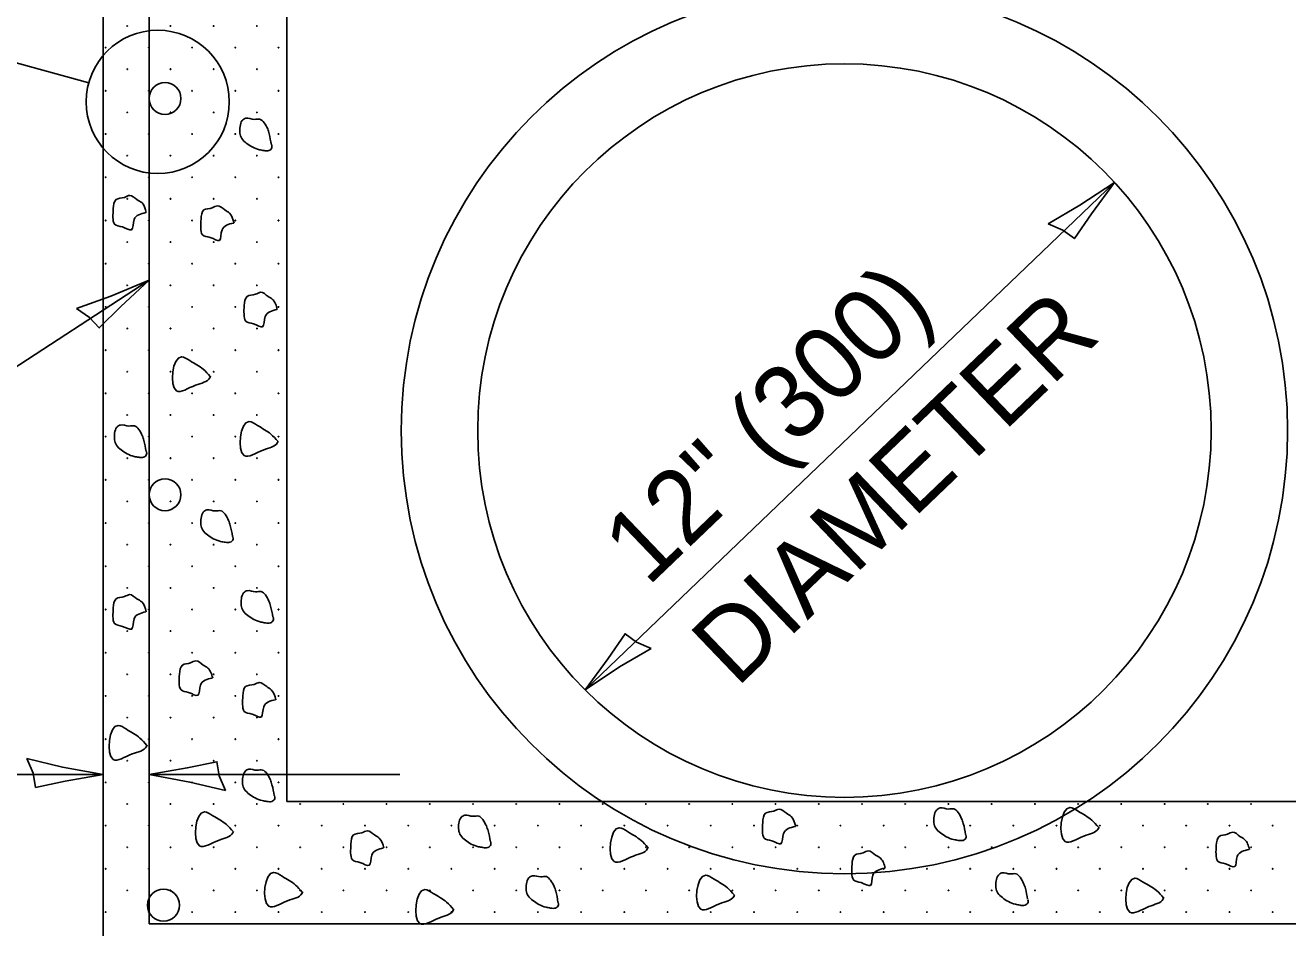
# Model space of a CAD drawing. Extents: x 100793 to 101473, y 99953 to 100393.
# Drawn here: x 101268.49 to 101317.54, y 100194.22 to 100229.29 of the extents above; entities that cross this region are included whole.
import ezdxf

# ---------------------------------------------------------------- set-up
doc = ezdxf.new("R2010")
doc.units = 0
for name, color, linetype in [('Design_PR_Roadway Dimensions', 7, 'Continuous'), ('Design_PR_Roadway Notes', 7, 'Continuous'), ('Drainage_PR', 7, 'Continuous'), ('Level 11', 7, 'Continuous'), ('Level 43', 7, 'Continuous'), ('Level 52', 7, 'Continuous'), ('Level 55', 7, 'Continuous'), ('ROW_EX_Private Boundary Items', 7, 'Continuous')]:
    doc.layers.add(name, color=color, linetype=linetype)

msp = doc.modelspace()

# ---------------------------------------------------------------- linework, layer by layer
at = {"layer": 'Design_PR_Roadway Notes'}
for p, q in [((101270.951, 100227.052), (101262.818, 100229.289)), ((101273.299, 100219.383), (101265.413, 100214.247))]:
    msp.add_line(p, q, dxfattribs=at)
msp.add_lwpolyline([(101270.473, 100218.284), (101270.987, 100217.938), (101271.363, 100217.531), (101272.196, 100218.357), (101273.299, 100219.383), (101271.815, 100218.76)], close=True, dxfattribs=at)
at = {"layer": 'Drainage_PR'}
for centre in [(101272.45, 100229.261), (101274.129, 100229.261), (101275.808, 100229.261), (101277.488, 100229.261), (101271.61, 100228.422), (101273.289, 100228.422), (101274.969, 100228.422), (101276.648, 100228.422), (101278.327, 100228.422), (101272.45, 100227.582), (101274.129, 100227.582), (101275.808, 100227.582), (101277.488, 100227.582), (101271.61, 100226.742), (101273.289, 100226.742), (101274.969, 100226.742), (101276.648, 100226.742), (101278.327, 100226.742), (101272.45, 100225.903), (101274.129, 100225.903), (101275.808, 100225.903), (101277.488, 100225.903), (101271.61, 100225.063), (101273.289, 100225.063), (101274.969, 100225.063), (101276.648, 100225.063), (101278.327, 100225.063), (101272.45, 100224.223), (101274.129, 100224.223), (101275.808, 100224.223), (101277.488, 100224.223), (101271.61, 100223.383), (101273.289, 100223.383), (101274.969, 100223.383), (101276.648, 100223.383), (101278.327, 100223.383), (101272.45, 100222.544), (101274.129, 100222.544), (101275.808, 100222.544), (101277.488, 100222.544), (101271.61, 100221.704), (101273.289, 100221.704), (101274.969, 100221.704), (101276.648, 100221.704), (101278.327, 100221.704), (101272.45, 100220.864), (101274.129, 100220.864), (101275.808, 100220.864), (101277.488, 100220.864), (101271.61, 100220.025), (101273.289, 100220.025), (101274.969, 100220.025), (101276.648, 100220.025), (101278.327, 100220.025), (101272.45, 100219.185), (101274.129, 100219.185), (101275.808, 100219.185), (101277.488, 100219.185), (101271.61, 100218.345), (101273.289, 100218.345), (101274.969, 100218.345), (101276.648, 100218.345), (101278.327, 100218.345), (101272.45, 100217.506), (101274.129, 100217.506), (101275.808, 100217.506), (101277.488, 100217.506), (101271.61, 100216.666), (101273.289, 100216.666), (101274.969, 100216.666), (101276.648, 100216.666), (101278.327, 100216.666), (101272.45, 100215.826), (101274.129, 100215.826), (101275.808, 100215.826), (101277.488, 100215.826), (101271.61, 100214.987), (101273.289, 100214.987), (101274.969, 100214.987), (101276.648, 100214.987), (101278.327, 100214.987), (101272.45, 100214.147), (101274.129, 100214.147), (101275.808, 100214.147), (101277.488, 100214.147), (101271.61, 100213.307), (101273.289, 100213.307), (101274.969, 100213.307), (101276.648, 100213.307), (101278.327, 100213.307), (101272.45, 100212.468), (101274.129, 100212.468), (101275.808, 100212.468), (101277.488, 100212.468), (101271.61, 100211.628), (101273.289, 100211.628), (101274.969, 100211.628), (101276.648, 100211.628), (101278.327, 100211.628), (101272.45, 100210.788), (101274.129, 100210.788), (101275.808, 100210.788), (101277.488, 100210.788), (101271.61, 100209.948), (101273.289, 100209.948), (101274.969, 100209.948), (101276.648, 100209.948), (101278.327, 100209.948), (101272.45, 100209.109), (101274.129, 100209.109), (101275.808, 100209.109), (101277.488, 100209.109), (101271.61, 100208.269), (101273.289, 100208.269), (101274.969, 100208.269), (101276.648, 100208.269), (101278.327, 100208.269), (101272.45, 100207.429), (101274.129, 100207.429), (101275.808, 100207.429), (101277.488, 100207.429), (101271.61, 100206.59), (101273.289, 100206.59), (101274.969, 100206.59), (101276.648, 100206.59), (101278.327, 100206.59), (101272.45, 100205.75), (101274.129, 100205.75), (101275.808, 100205.75), (101277.488, 100205.75), (101271.61, 100204.91), (101273.289, 100204.91), (101274.969, 100204.91), (101276.648, 100204.91), (101278.327, 100204.91), (101272.45, 100204.071), (101274.129, 100204.071), (101275.808, 100204.071), (101277.488, 100204.071), (101271.61, 100203.231), (101273.289, 100203.231), (101274.969, 100203.231), (101276.648, 100203.231), (101278.327, 100203.231), (101272.45, 100202.391), (101274.129, 100202.391), (101275.808, 100202.391), (101277.488, 100202.391), (101271.61, 100201.552), (101273.289, 100201.552), (101274.969, 100201.552), (101276.648, 100201.552), (101278.327, 100201.552), (101272.45, 100200.712), (101274.129, 100200.712), (101275.808, 100200.712), (101277.488, 100200.712), (101271.61, 100199.872), (101273.289, 100199.872), (101274.969, 100199.872), (101276.648, 100199.872), (101278.327, 100199.872), (101272.45, 100199.033), (101274.129, 100199.033), (101275.808, 100199.033), (101277.488, 100199.033), (101279.167, 100199.033), (101280.847, 100199.033), (101282.526, 100199.033), (101284.205, 100199.033), (101285.885, 100199.033), (101287.564, 100199.033), (101289.243, 100199.033), (101290.923, 100199.033), (101292.602, 100199.033), (101294.282, 100199.033), (101295.961, 100199.033), (101297.64, 100199.033), (101299.32, 100199.033), (101300.999, 100199.033), (101302.678, 100199.033), (101304.358, 100199.033), (101306.037, 100199.033), (101307.717, 100199.033), (101309.396, 100199.033), (101311.075, 100199.033), (101312.755, 100199.033), (101314.434, 100199.033), (101316.114, 100199.033), (101271.61, 100198.193), (101273.289, 100198.193), (101274.969, 100198.193), (101276.648, 100198.193), (101278.327, 100198.193), (101280.007, 100198.193), (101281.686, 100198.193), (101283.366, 100198.193), (101285.045, 100198.193), (101286.724, 100198.193), (101288.404, 100198.193), (101290.083, 100198.193), (101291.763, 100198.193), (101293.442, 100198.193), (101295.121, 100198.193), (101296.801, 100198.193), (101298.48, 100198.193), (101300.159, 100198.193), (101301.839, 100198.193), (101303.518, 100198.193), (101305.198, 100198.193), (101306.877, 100198.193), (101308.556, 100198.193), (101310.236, 100198.193), (101311.915, 100198.193), (101313.594, 100198.193), (101315.274, 100198.193), (101316.953, 100198.193), (101272.45, 100197.353), (101274.129, 100197.353), (101275.808, 100197.353), (101277.488, 100197.353), (101279.167, 100197.353), (101280.847, 100197.353), (101282.526, 100197.353), (101284.205, 100197.353), (101285.885, 100197.353), (101287.564, 100197.353), (101289.243, 100197.353), (101290.923, 100197.353), (101292.602, 100197.353), (101294.282, 100197.353), (101295.961, 100197.353), (101297.64, 100197.353), (101299.32, 100197.353), (101300.999, 100197.353), (101302.678, 100197.353), (101304.358, 100197.353), (101306.037, 100197.353), (101307.717, 100197.353), (101309.396, 100197.353), (101311.075, 100197.353), (101312.755, 100197.353), (101314.434, 100197.353), (101316.114, 100197.353), (101271.61, 100196.513), (101273.289, 100196.513), (101274.969, 100196.513), (101276.648, 100196.513), (101278.327, 100196.513), (101280.007, 100196.513), (101281.686, 100196.513), (101283.366, 100196.513), (101285.045, 100196.513), (101286.724, 100196.513), (101288.404, 100196.513), (101290.083, 100196.513), (101291.763, 100196.513), (101293.442, 100196.513), (101295.121, 100196.513), (101296.801, 100196.513), (101298.48, 100196.513), (101300.159, 100196.513), (101301.839, 100196.513), (101303.518, 100196.513), (101305.198, 100196.513), (101306.877, 100196.513), (101308.556, 100196.513), (101310.236, 100196.513), (101311.915, 100196.513), (101313.594, 100196.513), (101315.274, 100196.513), (101316.953, 100196.513), (101272.45, 100195.674), (101274.129, 100195.674), (101275.808, 100195.674), (101277.488, 100195.674), (101279.167, 100195.674), (101280.847, 100195.674), (101282.526, 100195.674), (101284.205, 100195.674), (101285.885, 100195.674), (101287.564, 100195.674), (101289.243, 100195.674), (101290.923, 100195.674), (101292.602, 100195.674), (101294.282, 100195.674), (101295.961, 100195.674), (101297.64, 100195.674), (101299.32, 100195.674), (101300.999, 100195.674), (101302.678, 100195.674), (101304.358, 100195.674), (101306.037, 100195.674), (101307.717, 100195.674), (101309.396, 100195.674), (101311.075, 100195.674), (101312.755, 100195.674), (101314.434, 100195.674), (101316.114, 100195.674), (101271.61, 100194.834), (101273.289, 100194.834), (101274.969, 100194.834), (101276.648, 100194.834), (101278.327, 100194.834), (101280.007, 100194.834), (101281.686, 100194.834), (101283.366, 100194.834), (101285.045, 100194.834), (101286.724, 100194.834), (101288.404, 100194.834), (101290.083, 100194.834), (101291.763, 100194.834), (101293.442, 100194.834), (101295.121, 100194.834), (101296.801, 100194.834), (101298.48, 100194.834), (101300.159, 100194.834), (101301.839, 100194.834), (101303.518, 100194.834), (101305.198, 100194.834), (101306.877, 100194.834), (101308.556, 100194.834), (101310.236, 100194.834), (101311.915, 100194.834), (101313.594, 100194.834), (101315.274, 100194.834), (101316.953, 100194.834)]:
    msp.add_circle(centre, 0.0119, dxfattribs=at)
at = {"layer": 'Level 11'}
for points in [[(101278.048, 100224.649), (101277.962, 100225.073), (101277.905, 100225.262), (101277.763, 100225.504), (101277.599, 100225.639), (101277.385, 100225.632), (101277.057, 100225.675), (101276.915, 100225.589), (101276.833, 100225.358), (101276.822, 100225.101), (101276.897, 100224.888), (101277.075, 100224.709), (101277.307, 100224.56), (101277.585, 100224.453), (101277.763, 100224.421), (101277.955, 100224.421), (101278.073, 100224.538), (101278.062, 100224.635)], [(101273.189, 100222.011), (101273.01, 100222.4), (101272.825, 100222.517), (101272.54, 100222.681), (101272.337, 100222.603), (101272.013, 100222.517), (101271.906, 100222.165), (101271.895, 100221.826), (101271.959, 100221.555), (101272.259, 100221.452), (101272.615, 100221.342), (101272.715, 100221.741), (101273.171, 100222.011)], [(101276.601, 100221.606), (101276.416, 100221.991), (101276.245, 100222.112), (101275.953, 100222.273), (101275.754, 100222.198), (101275.426, 100222.112), (101275.315, 100221.76), (101275.308, 100221.421), (101275.372, 100221.15), (101275.675, 100221.044), (101276.031, 100220.933), (101276.131, 100221.336), (101276.584, 100221.606)], [(101278.279, 100218.247), (101278.094, 100218.639), (101277.923, 100218.753), (101277.631, 100218.917), (101277.428, 100218.838), (101277.104, 100218.753), (101276.993, 100218.4), (101276.986, 100218.062), (101277.05, 100217.791), (101277.357, 100217.688), (101277.709, 100217.577), (101277.813, 100217.976), (101278.262, 100218.247)], [(101275.672, 100215.639), (101275.401, 100215.921), (101274.877, 100216.259), (101274.56, 100216.409), (101274.361, 100215.091), (101275.098, 100215.304), (101275.661, 100215.597), (101275.686, 100215.65)], [(101278.294, 100213.124), (101278.03, 100213.402), (101277.51, 100213.74), (101277.186, 100213.89), (101276.99, 100212.572), (101277.727, 100212.786), (101278.286, 100213.081), (101278.308, 100213.131)], [(101273.181, 100212.732), (101273.096, 100213.156), (101273.032, 100213.345), (101272.896, 100213.587), (101272.733, 100213.726), (101272.512, 100213.716), (101272.187, 100213.758), (101272.045, 100213.673), (101271.959, 100213.445), (101271.956, 100213.185), (101272.027, 100212.971), (101272.209, 100212.793), (101272.44, 100212.64), (101272.718, 100212.536), (101272.896, 100212.504), (101273.085, 100212.504), (101273.203, 100212.622), (101273.196, 100212.718)], [(101276.537, 100209.43), (101276.452, 100209.854), (101276.384, 100210.043), (101276.256, 100210.288), (101276.088, 100210.424), (101275.871, 100210.417), (101275.547, 100210.459), (101275.404, 100210.374), (101275.319, 100210.142), (101275.308, 100209.882), (101275.383, 100209.669), (101275.565, 100209.49), (101275.793, 100209.341), (101276.074, 100209.234), (101276.256, 100209.202), (101276.441, 100209.202), (101276.562, 100209.319), (101276.552, 100209.416)], [(101273.189, 100206.498), (101273.01, 100206.886), (101272.825, 100207.007), (101272.54, 100207.168), (101272.337, 100207.093), (101272.013, 100207.007), (101271.906, 100206.651), (101271.895, 100206.313), (101271.959, 100206.042), (101272.259, 100205.935), (101272.615, 100205.825), (101272.715, 100206.227), (101273.171, 100206.498)], [(101278.105, 100206.295), (101278.019, 100206.719), (101277.952, 100206.911), (101277.82, 100207.153), (101277.656, 100207.289), (101277.435, 100207.278), (101277.111, 100207.321), (101276.968, 100207.239), (101276.883, 100207.011), (101276.876, 100206.747), (101276.951, 100206.534), (101277.132, 100206.359), (101277.364, 100206.206), (101277.642, 100206.102), (101277.82, 100206.067), (101278.009, 100206.067), (101278.126, 100206.188), (101278.119, 100206.281)], [(101275.768, 100203.926), (101275.579, 100204.314), (101275.397, 100204.432), (101275.116, 100204.592), (101274.909, 100204.517), (101274.592, 100204.432), (101274.478, 100204.075), (101274.467, 100203.741), (101274.539, 100203.47), (101274.831, 100203.363), (101275.194, 100203.256), (101275.29, 100203.655), (101275.75, 100203.926)], [(101278.226, 100203.085), (101278.041, 100203.473), (101277.866, 100203.594), (101277.578, 100203.755), (101277.374, 100203.68), (101277.047, 100203.594), (101276.94, 100203.238), (101276.929, 100202.9), (101276.997, 100202.629), (101277.3, 100202.522), (101277.652, 100202.412), (101277.752, 100202.814), (101278.205, 100203.085)], [(101273.203, 100201.314), (101272.943, 100201.596), (101272.419, 100201.934), (101272.095, 100202.088), (101271.902, 100200.762), (101272.636, 100200.976), (101273.196, 100201.272), (101273.217, 100201.325)], [(101278.158, 100199.359), (101278.073, 100199.783), (101278.009, 100199.971), (101277.877, 100200.214), (101277.709, 100200.353), (101277.492, 100200.342), (101277.168, 100200.388), (101277.025, 100200.299), (101276.94, 100200.071), (101276.929, 100199.811), (101277.008, 100199.597), (101277.186, 100199.419), (101277.417, 100199.266), (101277.695, 100199.163), (101277.877, 100199.131), (101278.066, 100199.131), (101278.183, 100199.248), (101278.172, 100199.344)], [(101276.562, 100197.959), (101276.299, 100198.24), (101275.775, 100198.575), (101275.451, 100198.728), (101275.255, 100197.41), (101275.992, 100197.62), (101276.552, 100197.916), (101276.576, 100197.966)], [(101298.425, 100198.162), (101298.24, 100198.55), (101298.062, 100198.671), (101297.773, 100198.831), (101297.574, 100198.757), (101297.25, 100198.671), (101297.139, 100198.315), (101297.129, 100197.976), (101297.196, 100197.706), (101297.499, 100197.599), (101297.848, 100197.488), (101297.951, 100197.891), (101298.407, 100198.162)], [(101305.019, 100197.848), (101304.934, 100198.272), (101304.866, 100198.461), (101304.731, 100198.703), (101304.571, 100198.842), (101304.35, 100198.835), (101304.033, 100198.878), (101303.887, 100198.792), (101303.801, 100198.561), (101303.79, 100198.301), (101303.865, 100198.087), (101304.05, 100197.909), (101304.271, 100197.759), (101304.556, 100197.652), (101304.731, 100197.62), (101304.923, 100197.62), (101305.048, 100197.738), (101305.037, 100197.834)], [(101310.192, 100198.126), (101309.925, 100198.407), (101309.405, 100198.746), (101309.077, 100198.899), (101308.888, 100197.574), (101309.619, 100197.788), (101310.182, 100198.083), (101310.206, 100198.137)], [(101286.559, 100197.567), (101286.47, 100197.991), (101286.402, 100198.179), (101286.263, 100198.425), (101286.11, 100198.561), (101285.885, 100198.554), (101285.568, 100198.596), (101285.422, 100198.511), (101285.333, 100198.283), (101285.326, 100198.019), (101285.404, 100197.805), (101285.586, 100197.627), (101285.81, 100197.478), (101286.095, 100197.374), (101286.263, 100197.342), (101286.459, 100197.342), (101286.58, 100197.46), (101286.573, 100197.552)], [(101282.423, 100197.324), (101282.241, 100197.709), (101282.056, 100197.83), (101281.771, 100197.991), (101281.568, 100197.916), (101281.243, 100197.83), (101281.14, 100197.471), (101281.129, 100197.139), (101281.197, 100196.865), (101281.489, 100196.762), (101281.849, 100196.651), (101281.949, 100197.05), (101282.405, 100197.324)], [(101292.675, 100197.346), (101292.412, 100197.62), (101291.888, 100197.959), (101291.567, 100198.112), (101291.368, 100196.794), (101292.113, 100197.007), (101292.668, 100197.303), (101292.69, 100197.353)], [(101316.053, 100197.267), (101315.864, 100197.656), (101315.682, 100197.773), (101315.404, 100197.937), (101315.198, 100197.859), (101314.877, 100197.773), (101314.763, 100197.421), (101314.752, 100197.082), (101314.82, 100196.811), (101315.119, 100196.708), (101315.479, 100196.598), (101315.575, 100196.997), (101316.035, 100197.267)], [(101301.899, 100196.537), (101301.71, 100196.929), (101301.528, 100197.047), (101301.247, 100197.21), (101301.037, 100197.136), (101300.72, 100197.047), (101300.609, 100196.69), (101300.598, 100196.352), (101300.67, 100196.081), (101300.962, 100195.978), (101301.322, 100195.867), (101301.418, 100196.266), (101301.881, 100196.537)], [(101279.248, 100195.611), (101278.988, 100195.885), (101278.465, 100196.224), (101278.137, 100196.377), (101277.944, 100195.059), (101278.678, 100195.272), (101279.241, 100195.568), (101279.263, 100195.618)], [(101289.184, 100195.219), (101289.099, 100195.643), (101289.035, 100195.828), (101288.896, 100196.074), (101288.735, 100196.209), (101288.514, 100196.202), (101288.194, 100196.245), (101288.048, 100196.16), (101287.962, 100195.928), (101287.952, 100195.671), (101288.03, 100195.458), (101288.212, 100195.28), (101288.44, 100195.13), (101288.721, 100195.023), (101288.896, 100194.991), (101289.092, 100194.991), (101289.209, 100195.109), (101289.198, 100195.205)], [(101296.031, 100195.497), (101295.771, 100195.778), (101295.248, 100196.113), (101294.923, 100196.266), (101294.731, 100194.945), (101295.465, 100195.158), (101296.024, 100195.454), (101296.046, 100195.508)], [(101307.424, 100195.329), (101307.346, 100195.753), (101307.278, 100195.942), (101307.136, 100196.184), (101306.975, 100196.323), (101306.758, 100196.313), (101306.434, 100196.355), (101306.295, 100196.27), (101306.206, 100196.042), (101306.199, 100195.782), (101306.273, 100195.568), (101306.452, 100195.394), (101306.683, 100195.24), (101306.961, 100195.137), (101307.136, 100195.101), (101307.335, 100195.101), (101307.449, 100195.223), (101307.438, 100195.315)], [(101285.123, 100194.938), (101284.859, 100195.219), (101284.339, 100195.557), (101284.011, 100195.707), (101283.819, 100194.385), (101284.553, 100194.599), (101285.112, 100194.895), (101285.137, 100194.948)], [(101312.711, 100195.386), (101312.44, 100195.668), (101311.92, 100195.999), (101311.599, 100196.152), (101311.4, 100194.834), (101312.141, 100195.048), (101312.7, 100195.344), (101312.725, 100195.394)]]:
    msp.add_spline(points, degree=3, dxfattribs=at)
at = {"layer": 'Level 43'}
for p, q in [((101290.235, 100203.47), (101310.809, 100223.181)), ((101242.632, 100200.174), (101271.518, 100200.174)), ((101273.299, 100200.174), (101283.042, 100200.174))]:
    msp.add_line(p, q, dxfattribs=at)
for points in [[(101308.235, 100221.576), (101308.805, 100221.331), (101309.251, 100221.001), (101309.914, 100221.969), (101310.809, 100223.181), (101309.465, 100222.294)], [(101292.808, 100205.075), (101292.238, 100205.32), (101291.793, 100205.65), (101291.129, 100204.682), (101290.235, 100203.47), (101291.578, 100204.357)], [(101268.55, 100200.796), (101268.791, 100200.224), (101268.885, 100199.678), (101270.033, 100199.918), (101271.518, 100200.174), (101269.935, 100200.462)], [(101276.267, 100199.553), (101276.025, 100200.125), (101275.932, 100200.671), (101274.783, 100200.431), (101273.299, 100200.174), (101274.882, 100199.887)]]:
    msp.add_lwpolyline(points, close=True, dxfattribs=at)
at = {"layer": 'Level 52'}
for p, q in [((101271.518, 100192.006), (101271.518, 100245.443)), ((101273.299, 100194.378), (101273.299, 100245.443)), ((101278.643, 100199.131), (101278.643, 100240.694)), ((101278.643, 100199.131), (101323.769, 100199.131)), ((101273.299, 100194.378), (101329.116, 100194.378))]:
    msp.add_line(p, q, dxfattribs=at)
for radius in [17.219, 14.25]:
    msp.add_circle((101300.315, 100213.541), radius, dxfattribs=at)
at = {"layer": 'Level 55'}
msp.add_circle((101273.633, 100226.313), 2.782, dxfattribs=at)
at = {"layer": 'ROW_EX_Private Boundary Items'}
for centre in [(101273.919, 100226.444), (101273.919, 100211.047), (101273.858, 100195.101)]:
    msp.add_circle(centre, 0.618, dxfattribs=at)

# ---------------------------------------------------------------- texts
at = {"layer": 'Design_PR_Roadway Dimensions'}
for s, p in [('12" (300)', (101292.668, 100207.447)), ('DIAMETER', (101296.122, 100203.518))]:
    msp.add_text(s, height=2.85, rotation=43.7748, dxfattribs=at).set_placement(p)

doc.saveas('drawing.dxf')
